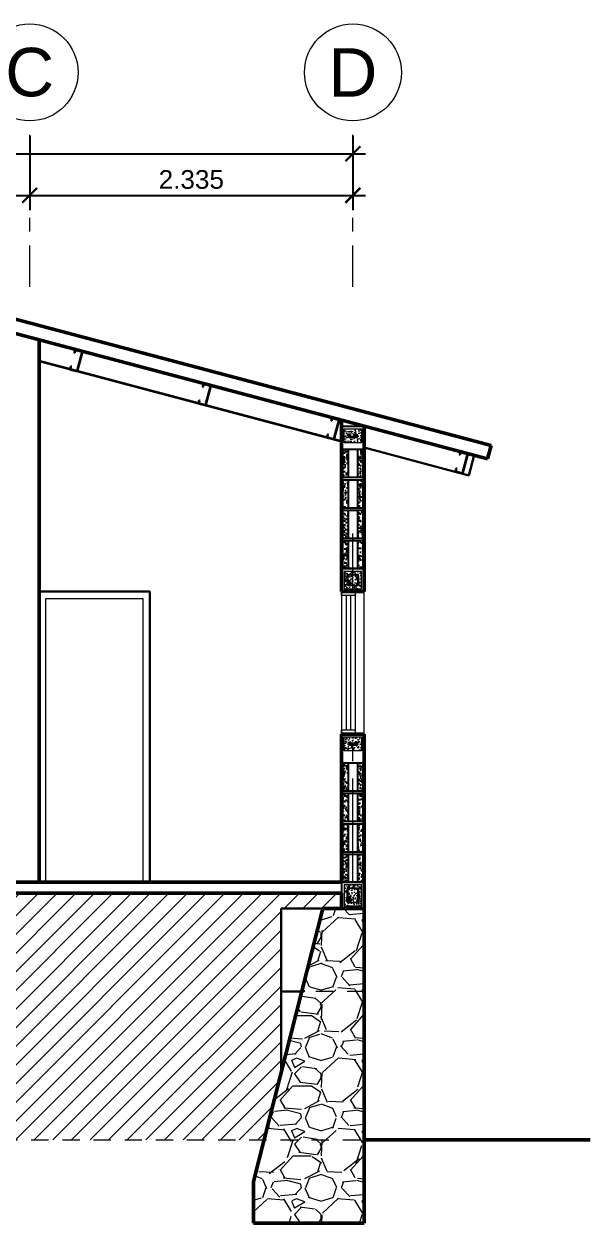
# Model space of a CAD drawing. Header units: millimetres. Extents: x 1147.5 to 1224.1, y 2097.1 to 2139.6.
# Drawn here: x 1168.13 to 1172.22, y 2118.62 to 2127.28 of the extents above; entities that cross this region are included whole.
import ezdxf

# ---------------------------------------------------------------- set-up
doc = ezdxf.new("R2010")
doc.units = ezdxf.units.MM
doc.linetypes.add('CENTRO2', pattern=[1.125, 0.75, -0.125, 0.125, -0.125])
doc.linetypes.add('HIDDEN2', pattern=[0.1875, 0.125, -0.0625])
for name, color, linetype, lineweight in [('1 Cotas', 5, 'Continuous', 9), ('1 EJES', 5, 'CENTRO2', 5), ('1 MUEBLES', 1, 'Continuous', 35), ('1 MUEBLES FIJOS', 1, 'Continuous', 30), ('1 PAREDES', 7, 'Continuous', 50), ('1 proyecciones', 8, 'HIDDEN2', 5), ('DETALLES ESTRUCTURALES', 7, 'Continuous', 13), ('pyv', 3, 'Continuous', 18), ('TEXTURAS', 9, 'Continuous', 15)]:
    doc.layers.add(name, color=color, linetype=linetype, lineweight=lineweight)
doc.styles.get("Standard").update_dxf_attribs({"font": 'arial.ttf'})
doc.dimstyles.new('DISTRIBUTIVA', dxfattribs={"dimscale": 0.9, "dimtxt": 0.15, "dimasz": 0.12, "dimexe": 0.12, "dimexo": 0.12, "dimgap": 0.05, "dimtad": 1, "dimdec": 3, "dimzin": 4, "dimdsep": 46, "dimtxsty": 'Standard', "dimblk": 'ARCHTICK', "dimcen": 0.12, "dimdle": 0.1, "dimclrd": 256, "dimclre": 256, "dimclrt": 256, "dimadec": 0, "dimazin": 0, "dimtfac": 1, "dimtdec": 3, "dimtix": 1, "dimtmove": 0, "dimatfit": 0, "dimfxl": 1, "dimtolj": 1, "dimtzin": 0, "dimarcsym": 0})
pattern_1 = [(49.99999999999999, (-361.5996081455667, -704.9376167308769), (0.05313719510257962, -0.004648899946987173), [0.0055562499977775, -0.06111874997555251]), (355, (-361.5996081455667, -704.9376167308769), (-0.01027915757212454, 0.05572485415167922), [0.004444999998222001, -0.048894999980442]), (100.451, (-361.5951800622351, -704.9380041371268), (0.04285822963542815, 0.05107570059382151), [0.004722083331444501, -0.0519429166458895]), (46.18420000000002, (-361.5996081455667, -704.9228000642162), (0.07906472022857866, -0.01226234564214048), [0.008334374996666248, -0.09167812496332874]), (96.63559999999998, (-361.593019424736, -704.9238219183825), (0.069242901691622, 0.07216578710573138), [0.007083124997166748, -0.07791437496883422]), (351.1840000000001, (-361.5996081455667, -704.9228000642162), (0.06924301000136686, 0.07216565934714139), [0.006667499997333, -0.07334249997066301]), (21, (-361.5921998122364, -704.9265042308814), (0.04422100660096506, -0.02982744288879142), [0.0055562499977775, -0.06111874997555251]), (326.0000000000001, (-361.5921998122364, -704.9265042308814), (0.01802559159418683, 0.05372149009752119), [0.004444999998222001, -0.048894999980442]), (71.4514, (-361.5885147497378, -704.9289898433804), (0.06224647644972105, 0.02389416682429242), [0.004722083331444501, -0.0519429166458895]), (37.50000000000001, (-361.5996081455667, -704.9376167308769), (0.0009008426143956095, 0.02466188632813824), [0, -0.0483023333140124, 0, -0.049635833313479, 0, -0.04908020831370125]), (7.499999999999999, (-361.5996081455667, -704.9376167308769), (0.01948906822437688, 0.02921933431026379), [0, -0.0282998333220134, 0, -0.0471910833144569, 0, -0.01870604165918425]), (327.5, (-361.6161287288934, -704.9376167308769), (0.03954725690785192, -0.001670883663861405), [0, -0.018520833325925, 0, -0.057784999976886, 0, -0.0766762499693295]), (317.5, (-361.6235370622239, -704.9376167308769), (0.04320434455364019, 0.007416059881755705), [0, -0.0240770833237025, 0, -0.03837516665131661, 0, -0.05445124997821951])]

# ---------------------------------------------------------------- blocks, each defined once
blk = doc.blocks.new('*U11')
at = {"layer": '1 MUEBLES'}
blk.add_lwpolyline([(0.01999999999999957, 0.04999999999999716, 0.414213562373095), (0.02499999999999858, 0.05499999999999261), (0.02499999999999858, 0.06999999999999318, 0.414213562373095), (0.01999999999999957, 0.07499999999998863), (-0.01999999999999957, 0.07499999999998863, 0.414213562373095), (-0.02499999999999858, 0.06999999999999318), (-0.02499999999999858, -0.0700000000000216, 0.414213562373095), (-0.01999999999999957, -0.07500000000001705), (0.01999999999999957, -0.07500000000001705, 0.414213562373095), (0.02499999999999858, -0.0700000000000216), (0.02499999999999858, -0.05500000000002103, 0.414213562373095), (0.01999999999999957, -0.05000000000002558)], format="xyb", dxfattribs=at)
blk = doc.blocks.new('*U12')
at = {"color": 0, "linetype": 'ByBlock', "lineweight": -2, "transparency": 16777216}
for p in [(0, 0), (0.96, 0), (1.92, 0), (2.88, 0), (3.84, 0), (4.8, 0)]:
    blk.add_blockref('*U11', p, dxfattribs=at)
blk = doc.blocks.new('Jamba de 10X15')
at = {"layer": 'DETALLES ESTRUCTURALES', "lineweight": 0, "ltscale": 3.5}
h = blk.add_hatch(dxfattribs=at)
h.set_pattern_fill('AR-CONC', color=256, scale=0.007)
h.set_pattern_definition([(49.99999999999999, (-0.006250000000000006, 0), (0.05020821278205274, -0.004392649448781658), [0.00525, -0.05775]), (355, (-0.006250000000000006, 0), (-0.00971259335291, 0.05265344935900083), [0.0042, -0.0462]), (100.45144446, (-0.002065982330000006, -0.00036605408), (0.04049561927089784, 0.04826079936780406), [0.004461813439999998, -0.04907994783999999]), (46.18420000000002, (-0.006250000000000006, 0.014), (0.07470689314701007, -0.01158634965551536), [0.007874999999999997, -0.08662499999999998]), (96.63563549, (-2.442785000000575e-05, 0.01303446851), (0.06542633619719598, 0.06818830205421854), [0.006692723940000001, -0.07361996319999999]), (351.1841639899999, (-0.006250000000000006, 0.014), (0.06542633615383411, 0.06818830201889932), [0.0063, -0.06930000006999999]), (21, (0.0007499999999999946, 0.0105), (0.04178349364829232, -0.02818332234657372), [0.00525, -0.05775]), (326.0000000000001, (0.0007499999999999946, 0.0105), (0.01703207323451072, 0.05076050315327971), [0.0042, -0.0462]), (71.45144474, (0.004231957779999995, 0.00815138982), (0.05881556637109798, 0.02257718069644477), [0.004461813300000001, -0.04907994784]), (37.50000000000001, (-0.006250000000000006, 0), (0.0008511898722103468, 0.0233025697681918), [0, -0.04564, 0, -0.0469, 0, -0.046375]), (7.499999999999999, (-0.006250000000000006, 0), (0.0184148676209504, 0.02760881983176522), [0, -0.02674, 0, -0.04459, 0, -0.017675]), (327.5, (-0.02186, 0), (0.03736757053206863, -0.001578841021406583), [0, -0.0175, 0, -0.0546, 0, -0.07245]), (317.5, (-0.02886000000000001, 0), (0.04082303185396704, 0.007007348763262241), [0, -0.02275, 0, -0.03626, 0, -0.05145])])
h.paths.add_polyline_path([(-0.01249999999999999, 0.1449999999999773), (-0.1000000000000227, 0.1449999999999773), (-0.09999999999979536, 0.02), (-0.0125, 0.02)])
edge = h.paths.add_edge_path(flags=16)
edge.add_line((-0.06736250000003566, 0.0561124999999447), (-0.06736250000003566, 0.1088875000000326))
edge.add_arc((-0.05624999999995453, 0.1088875000000326), 0.01111250000008113, 0, 180, ccw=False)
edge.add_line((-0.0451374999998734, 0.1088875000000326), (-0.0451374999998734, 0.0963875000000553))
edge.add_line((-0.0451374999998734, 0.0963875000000553), (-0.05148749999998473, 0.0963875000000553))
edge.add_line((-0.05148749999998473, 0.0963875000000553), (-0.05148749999998473, 0.1088875000000326))
edge.add_arc((-0.05624999999995453, 0.1088875000000326), 0.004762499999969805, 0, 180)
edge.add_line((-0.06101249999992434, 0.1088875000000326), (-0.06101249999992434, 0.0561124999999447))
edge.add_arc((-0.05624999999995453, 0.0561124999999447), 0.004762499999969805, 180, 360)
edge.add_line((-0.05148749999998473, 0.0561124999999447), (-0.05148749999998473, 0.06861249999980829))
edge.add_line((-0.05148749999998473, 0.06861249999980829), (-0.0451374999998734, 0.06861249999980829))
edge.add_line((-0.0451374999998734, 0.06861249999980829), (-0.0451374999998734, 0.0561124999999447))
edge.add_arc((-0.05624999999995453, 0.0561124999999447), 0.01111250000008113, -180, 0, ccw=False)
for p, q in [((-0.1062499999999091, 0.165), (0.01375, 0.165)), ((0.01375, 0), (0.01375, 0.165)), ((-0.1062499999999091, 0), (0.01375, 0))]:
    blk.add_line(p, q)
at = {"layer": 'DETALLES ESTRUCTURALES', "lineweight": 15}
blk.add_lwpolyline([(-0.1062499999999091, 0.02), (-0.006249999999999999, 0.02), (-0.006249999999999999, 0.1449999999999773), (-0.1062499999999091, 0.1449999999999773)], close=True, dxfattribs=at)
blk.add_lwpolyline([(-0.06736250000003566, 0.0561124999999447), (-0.06736250000003566, 0.1088875000000326, -0.9999999999999999), (-0.0451374999998734, 0.1088875000000326), (-0.0451374999998734, 0.0963875000000553), (-0.05148749999998473, 0.0963875000000553), (-0.05148749999998473, 0.1088875000000326, 0.9999999999999999), (-0.06101249999992434, 0.1088875000000326), (-0.06101249999992434, 0.0561124999999447, 0.9999999999999999), (-0.05148749999998473, 0.0561124999999447), (-0.05148749999998473, 0.06861249999980829), (-0.0451374999998734, 0.06861249999980829), (-0.0451374999998734, 0.0561124999999447, -0.9999999999999999)], format="xyb", close=True, dxfattribs=at)
for centre in [(-0.05624999999995453, 0.1088875000000326), (-0.05624999999995453, 0.0561124999999447)]:
    blk.add_circle(centre, 0.0047625, dxfattribs=at)
blk = doc.blocks.new('S12.5x15')
at = {"layer": 'DETALLES ESTRUCTURALES', "ltscale": 3.5}
h = blk.add_hatch(dxfattribs=at)
h.set_pattern_fill('AR-CONC', color=256, scale=0.00029166666655, style=0)
h.set_pattern_definition(pattern_1)
h.paths.add_polyline_path([(-0.01250000000000001, 0.1624999999500284), (-0.1374999999500758, 0.1624999999499337), (-0.1374999999500758, 0.0125), (-0.0125, 0.0125)])
edge = h.paths.add_edge_path(flags=16)
edge.add_arc((-0.04259374998805854, 0.1324062499620172), 0.009260416662982746, 2.930846676463261e-10, 90.00000000029308, ccw=False)
edge.add_line((-0.03333333332507579, 0.1324062499620646), (-0.03333333332507579, 0.04259374998782167))
edge.add_arc((-0.0425937499879401, 0.04259374998784536), 0.009260416662864313, 270.00000000014654, 359.9999999998535, ccw=False)
edge.add_line((-0.04259374998791642, 0.03333333332498105), (-0.1074062499619699, 0.03333333332498105))
edge.add_arc((-0.107406249961954, 0.04259374998802704), 0.009260416663045987, 180.0000000000983, 269.9999999999019, ccw=False)
edge.add_line((-0.116666666625, 0.04259374998801116), (-0.116666666625, 0.1324062499620646))
edge.add_arc((-0.107406249962112, 0.132406249962112), 0.009260416662888016, 90.00000000029308, 180.000000000293, ccw=False)
edge.add_line((-0.1074062499621594, 0.141666666625), (-0.04259374998810592, 0.141666666625))
edge = h.paths.add_edge_path(flags=0)
edge.add_arc((-0.04295159323057839, 0.131903762515624), 0.003968749998387332, 0, 360)
edge = h.paths.add_edge_path(flags=0)
edge.add_arc((-0.1077640932046319, 0.1319037625156239), 0.003968749998482082, 0, 360)
edge = h.paths.add_edge_path(flags=0)
edge.add_arc((-0.1074062499620942, 0.04259374998790664), 0.003968749998452481, 0, 360)
edge = h.paths.add_edge_path(flags=16)
edge.add_arc((-0.04259374998791642, 0.04259374998782169), 0.003968749998387332, 0, 360)
edge = h.paths.add_edge_path(flags=0)
edge.add_arc((-0.1074062499620646, 0.04259374998782176), 0.003968749998482082, 0, 360)
edge = h.paths.add_edge_path(flags=16)
edge.add_arc((-0.04257774542417421, 0.1319021915157063), 0.003984754871814948, -180.0225890098959, 7.267198053628022, ccw=False)
edge.add_arc((-0.03880531809559011, 0.1290153350150149), 0.008277492634360423, 159.5769203792912, 477.2374180301164)
edge.add_line((-0.04259374998791642, 0.136374999960452), (-0.1074062499619699, 0.136374999960452))
edge.add_arc((-0.05613686520894154, 0.1286427244613037), 0.05184918415316469, 171.4234803876373, 204.178557543829)
edge.add_arc((-0.1074062499620646, 0.1074062499620646), 0.003968749998482082, -180, 0, ccw=False)
edge.add_line((-0.1113749999605467, 0.1074062499620646), (-0.1113749999603572, 0.05172120682767657))
edge.add_line((-0.1113749999603572, 0.05172120682767657), (-0.09627668385854847, 0.06681952292939061))
edge.add_line((-0.09627668385854847, 0.06681952292939061), (-0.09253491047646421, 0.0630777495471169))
edge.add_line((-0.09253491047646421, 0.0630777495471169), (-0.1102125799988173, 0.04540008002457434))
edge.add_arc((-0.1074062499619951, 0.04259374998797341), 0.003968749998412503, -2.1902906155446544e-09, 135.0000000022592, ccw=False)
edge.add_arc((-0.1074062499620188, 0.04259374998781894), 0.003968749998436202, -45.00000000044059, 3.9676706364843994e-11, ccw=False)
edge.add_line((-0.104599919925312, 0.03978741995106902), (-0.08692225040276942, 0.05746508947361158))
edge.add_line((-0.08692225040276942, 0.05746508947361158), (-0.0831804770204957, 0.05372331609124312))
edge.add_line((-0.0831804770204957, 0.05372331609124312), (-0.098278793122115, 0.03862499998962382))
edge.add_line((-0.098278793122115, 0.03862499998962382), (-0.04259374998791642, 0.03862499998943435))
edge.add_arc((-0.04259374998791494, 0.04259374998782316), 0.003968749998388817, 180.0000000000213, 269.9999999999786, ccw=False)
edge.add_arc((-0.04259374998791642, 0.04259374998782169), 0.003968749998387339, 0, 180, ccw=False)
edge.add_line((-0.03862499998952908, 0.04259374998782169), (-0.0386249999895291, 0.1324062499620646))
blk.add_lwpolyline([(-0.157500000000091, -0.0075), (0.007499999999999979, -0.0075), (0.007499999999999999, 0.1824999999999773), (-0.1575000000000909, 0.1824999999999773)], close=True)
at = {"layer": 'DETALLES ESTRUCTURALES'}
blk.add_lwpolyline([(-0.1374999999500758, 0.0125), (-0.0125, 0.0125), (-0.0125, 0.162499999949981), (-0.1374999999500758, 0.162499999949981)], close=True, dxfattribs=at)
for points in [[(-0.09827879312230449, 0.03862499998952908), (-0.0425937499881059, 0.03862499998943435, 0.414213562373095), (-0.03862499998952908, 0.04259374998782169), (-0.03862499998952908, 0.1324062499620646, 0.414213562373095), (-0.0425937499881059, 0.136374999960452), (-0.1074062499621594, 0.136374999960452, 0.414213562373095), (-0.1113749999605467, 0.1324062499620646), (-0.1113749999605467, 0.04259374998782169, 0.668178637910143), (-0.104599919925312, 0.03978741995106902), (-0.08692225040257996, 0.05746508947351683), (-0.0831804770204957, 0.05372331609124312), (-0.1008581465430383, 0.03604564656870057, -0.668178637917991), (-0.116666666625, 0.04259374998782169), (-0.116666666625, 0.1324062499620646, -0.414213562373095), (-0.1074062499621594, 0.141666666625), (-0.0425937499881059, 0.141666666625, -0.414213562373095), (-0.03333333332507579, 0.1324062499620646), (-0.03333333332507579, 0.04259374998782169, -0.414213562373095), (-0.0425937499881059, 0.03333333332498105), (-0.1074062499621594, 0.03333333332498105)], [(-0.1113749999605467, 0.04259374998791642, -0.1989123673734541), (-0.1102125799988173, 0.04540008002457434), (-0.09253491047627475, 0.06307774954721163), (-0.09627668385854847, 0.06681952292948534), (-0.1113749999605467, 0.05172120682758183)]]:
    blk.add_lwpolyline(points, format="xyb", dxfattribs=at)
for centre in [(-0.1077640932046319, 0.131903762515624), (-0.04295159323057839, 0.131903762515624), (-0.1077640932046319, 0.04209126254138103), (-0.04295159323057839, 0.04209126254138103)]:
    blk.add_circle(centre, 0.0039687499984125, dxfattribs=at)
blk = doc.blocks.new('*U137')
for p, q in [((0, 0), (1.030000000012954, 0)), ((0.03000000000001136, -0.0349999999999977), (1.000000000012943, -0.0349999999999977)), ((0.03000000000001136, -0.06500000000000794), (1.000000000012943, -0.06500000000000794)), ((0, -0.1000000000000057), (1.030000000012954, -0.1000000000000057))]:
    blk.add_line(p, q)
for points in [[(0, 0), (0.03000000000001136, 0), (0.03000000000001136, -0.1000000000000057), (0, -0.1000000000000057)], [(1.000000000012943, 0), (1.030000000012954, 0), (1.030000000012954, -0.1000000000000057), (1.000000000012943, -0.1000000000000057)]]:
    blk.add_lwpolyline(points, close=True)
blk = doc.blocks.new('Castillo 0.15 X0.15')
at = {"layer": 'DETALLES ESTRUCTURALES', "ltscale": 3.5}
h = blk.add_hatch(dxfattribs=at)
h.set_pattern_fill('AR-CONC', color=256, scale=0.00029166666655, style=0)
h.set_pattern_definition(pattern_1)
h.paths.add_polyline_path([(-0.0125, 0.1374999999500758), (-0.1374999999500758, 0.137499999949981), (-0.1374999999500758, 0.0125), (-0.0125, 0.0125)])
h.paths.add_polyline_path([(-0.0425937499881059, 0.116666666625, -0.4142135623730951), (-0.03333333332507579, 0.1074062499620646), (-0.03333333332507579, 0.04259374998782169, -0.4142135623715969), (-0.04259374998791642, 0.03333333332498105), (-0.1074062499619699, 0.03333333332498105, -0.414213562372091), (-0.116666666625, 0.04259374998801116), (-0.116666666625, 0.1074062499620646, -0.4142135623730951), (-0.1074062499621594, 0.116666666625)], flags=16)
h.paths.add_polyline_path([(-0.03862499998952908, 0.1074062499620646, -1), (-0.04656249998630375, 0.1074062499620646, -1)], flags=0)
h.paths.add_polyline_path([(-0.1034374999635825, 0.1074062499620646, -1), (-0.1113749999605467, 0.1074062499620646, -1)], flags=0)
h.paths.add_polyline_path([(-0.1113749999605467, 0.04259374998782169, -0.1164352397052986), (-0.1109559979408371, 0.04436864881252391, 0.1164352397052986)], flags=0)
h.paths.add_polyline_path([(-0.03862499998952908, 0.04259374998782169, -1), (-0.04656249998630375, 0.04259374998782169, -1)], flags=0)
h.paths.add_polyline_path([(-0.1034374999635825, 0.04259374998782169, -1), (-0.1113749999605467, 0.04259374998782169, -1)], flags=0)
h.paths.add_polyline_path([(-0.03862499998952908, 0.1074062499620646, -1), (-0.04656249998630375, 0.1074062499620646, -0.4142135623728769), (-0.04259374998791642, 0.111374999960452), (-0.1074062499619699, 0.111374999960452, -0.4142135623728769), (-0.1034374999635825, 0.1074062499620646, -1), (-0.1113749999605467, 0.1074062499620646), (-0.1113749999603572, 0.05172120682767657), (-0.09627668385854847, 0.06681952292939061), (-0.09253491047646421, 0.0630777495471169), (-0.1102125799988173, 0.04540008002457434, -0.6681786379473831), (-0.1034374999635825, 0.04259374998782169, -0.1989123673818361), (-0.104599919925312, 0.03978741995106902), (-0.08692225040276942, 0.05746508947361158), (-0.0831804770204957, 0.05372331609124312), (-0.098278793122115, 0.03862499998962382), (-0.04259374998791642, 0.03862499998943435, -0.4142135623728769), (-0.04656249998630375, 0.04259374998782169, -1), (-0.03862499998952908, 0.04259374998782169)], flags=0)
blk.add_lwpolyline([(-0.157500000000091, -0.0075), (0.007499999999999979, -0.0075), (0.007499999999999999, 0.1574999999999773), (-0.1575000000000909, 0.1574999999999773)], close=True)
at = {"layer": 'DETALLES ESTRUCTURALES'}
blk.add_lwpolyline([(-0.1374999999500758, 0.0125), (-0.0125, 0.0125), (-0.0125, 0.137499999949981), (-0.1374999999500758, 0.137499999949981)], close=True, dxfattribs=at)
for points in [[(-0.09827879312230449, 0.03862499998952908), (-0.0425937499881059, 0.03862499998943435, 0.414213562373095), (-0.03862499998952908, 0.04259374998782169), (-0.03862499998952908, 0.1074062499620646, 0.414213562373095), (-0.0425937499881059, 0.111374999960452), (-0.1074062499621594, 0.111374999960452, 0.414213562373095), (-0.1113749999605467, 0.1074062499620646), (-0.1113749999605467, 0.04259374998782169, 0.668178637910143), (-0.104599919925312, 0.03978741995106902), (-0.08692225040257996, 0.05746508947351683), (-0.0831804770204957, 0.05372331609124312), (-0.1008581465430383, 0.03604564656870057, -0.668178637917991), (-0.116666666625, 0.04259374998782169), (-0.116666666625, 0.1074062499620646, -0.414213562373095), (-0.1074062499621594, 0.116666666625), (-0.0425937499881059, 0.116666666625, -0.414213562373095), (-0.03333333332507579, 0.1074062499620646), (-0.03333333332507579, 0.04259374998782169, -0.414213562373095), (-0.0425937499881059, 0.03333333332498105), (-0.1074062499621594, 0.03333333332498105)], [(-0.1113749999605467, 0.04259374998791642, -0.1989123673734541), (-0.1102125799988173, 0.04540008002457434), (-0.09253491047627475, 0.06307774954721163), (-0.09627668385854847, 0.06681952292948534), (-0.1113749999605467, 0.05172120682758183)]]:
    blk.add_lwpolyline(points, format="xyb", dxfattribs=at)
for centre in [(-0.1077640932046319, 0.106903762515624), (-0.04295159323057839, 0.106903762515624), (-0.1077640932046319, 0.04209126254138103), (-0.04295159323057839, 0.04209126254138103)]:
    blk.add_circle(centre, 0.0039687499984125, dxfattribs=at)
blk = doc.blocks.new('_ArchTick')
at = {"color": 0, "linetype": 'ByBlock', "const_width": 0.150000081}
blk.add_lwpolyline([(-0.5000002699998731, -0.5000002699998731), (0.5000002699998731, 0.5000002699998731)], dxfattribs=at)
blk = doc.blocks.new('*D27')
at = {"layer": '1 Cotas', "lineweight": -2, "transparency": 16777216}
for p, q in [((1166.174809901798, 2126.469982507982), (1166.174809901798, 2125.931930529245)), ((1168.174809901798, 2126.469982507951), (1168.174809901798, 2125.931930529245)), ((1166.084809901798, 2126.039930529245), (1168.264809901798, 2126.039930529245))]:
    blk.add_line(p, q, dxfattribs=at)
at = {"layer": 'Defpoints', "color": 0, "transparency": 16777216}
for p in [(1166.174809901798, 2126.577982507982), (1168.174809901798, 2126.577982507951), (1168.174809901798, 2126.039930529245)]:
    blk.add_point(p, dxfattribs=at)
at = {"layer": '1 Cotas', "lineweight": -2, "transparency": 16777216, "xscale": 0.108, "yscale": 0.108, "zscale": 0.108, "rotation": 180}
blk.add_blockref('_ArchTick', (1166.174809901798, 2126.039930529245), dxfattribs=at)
at = {"layer": '1 Cotas', "lineweight": -2, "transparency": 16777216, "xscale": 0.108, "yscale": 0.108, "zscale": 0.108}
blk.add_blockref('_ArchTick', (1168.174809901798, 2126.039930529245), dxfattribs=at)
at = {"layer": '1 Cotas', "transparency": 16777216, "insert": (1167.174809901798, 2126.153857882588), "char_height": 0.135, "attachment_point": 5}
blk.add_mtext('\\A1;2.000', dxfattribs=at)
blk = doc.blocks.new('*D28')
at = {"layer": '1 Cotas', "lineweight": -2, "transparency": 16777216}
for p, q in [((1168.174809901798, 2126.469982507951), (1168.174809901798, 2125.931930529245)), ((1170.509809901798, 2126.469982507982), (1170.509809901798, 2125.931930529245)), ((1168.084809901798, 2126.039930529245), (1170.599809901798, 2126.039930529245))]:
    blk.add_line(p, q, dxfattribs=at)
at = {"layer": 'Defpoints', "color": 0, "transparency": 16777216}
for p in [(1168.174809901798, 2126.577982507951), (1170.509809901798, 2126.577982507982), (1170.509809901798, 2126.039930529245)]:
    blk.add_point(p, dxfattribs=at)
at = {"layer": '1 Cotas', "lineweight": -2, "transparency": 16777216, "xscale": 0.108, "yscale": 0.108, "zscale": 0.108, "rotation": 180}
blk.add_blockref('_ArchTick', (1168.174809901798, 2126.039930529245), dxfattribs=at)
at = {"layer": '1 Cotas', "lineweight": -2, "transparency": 16777216, "xscale": 0.108, "yscale": 0.108, "zscale": 0.108}
blk.add_blockref('_ArchTick', (1170.509809901798, 2126.039930529245), dxfattribs=at)
at = {"layer": '1 Cotas', "transparency": 16777216, "insert": (1169.342309901798, 2126.153903926244), "char_height": 0.135, "attachment_point": 5}
blk.add_mtext('\\A1;2.335', dxfattribs=at)
blk = doc.blocks.new('*D29')
at = {"layer": '1 Cotas', "lineweight": -2, "transparency": 16777216}
for p, q in [((1161.518569437956, 2126.469982507982), (1161.518569437956, 2126.231930529245)), ((1170.509809901798, 2126.469982507982), (1170.509809901798, 2126.231930529245)), ((1161.428569437956, 2126.339930529246), (1170.599809901798, 2126.339930529246))]:
    blk.add_line(p, q, dxfattribs=at)
at = {"layer": 'Defpoints', "color": 0, "transparency": 16777216}
for p in [(1161.518569437956, 2126.577982507983), (1170.509809901798, 2126.577982507982), (1170.509809901798, 2126.339930529246)]:
    blk.add_point(p, dxfattribs=at)
at = {"layer": '1 Cotas', "lineweight": -2, "transparency": 16777216, "xscale": 0.108, "yscale": 0.108, "zscale": 0.108, "rotation": 180}
blk.add_blockref('_ArchTick', (1161.518569437956, 2126.339930529246), dxfattribs=at)
at = {"layer": '1 Cotas', "lineweight": -2, "transparency": 16777216, "xscale": 0.108, "yscale": 0.108, "zscale": 0.108}
blk.add_blockref('_ArchTick', (1170.509809901798, 2126.339930529246), dxfattribs=at)
at = {"layer": '1 Cotas', "transparency": 16777216, "insert": (1165.307228103208, 2126.453857882588), "char_height": 0.135, "attachment_point": 5}
blk.add_mtext('\\A1;8.991', dxfattribs=at)
blk = doc.blocks.new('bq5')
h = blk.add_hatch()
h.set_pattern_fill('AR-CONC', color=256, scale=0.008)
h.set_pattern_definition([(49.99999999999999, (2.310297267182953, 12.09109507560484), (0.05738081460806028, -0.005020170798607609), [0.006, -0.066]), (355, (2.310297267182953, 12.09109507560484), (-0.01110010668904, 0.06017537069600095), [0.0048, -0.0528]), (100.45144446, (2.315079001662953, 12.09067672808484), (0.04628070773816896, 0.05515519927749035), [0.005099215359999998, -0.05609136895999998]), (46.18420000000002, (2.310297267182953, 12.10709507560484), (0.0853793064537258, -0.01324154246344612), [0.008999999999999998, -0.09899999999999998]), (96.63563549, (2.317412206782953, 12.10599161104484), (0.07477295565393827, 0.07792948806196404), [0.007648827360000001, -0.08413710079999999]), (351.1841639899999, (2.310297267182953, 12.10709507560484), (0.07477295560438185, 0.07792948802159921), [0.007200000000000001, -0.07920000008]), (21, (2.318297267182953, 12.10309507560484), (0.04775256416947694, -0.03220951125322711), [0.006, -0.066]), (326.0000000000001, (2.318297267182953, 12.10309507560484), (0.01946522655372654, 0.05801200360374825), [0.0048, -0.0528]), (71.45144474, (2.322276647502953, 12.10041094968484), (0.0672177901383977, 0.02580249222450831), [0.005099215200000001, -0.05609136896]), (37.50000000000001, (2.310297267182953, 12.09109507560484), (0.0009727884253832535, 0.02663150830650492), [0, -0.05216, 0, -0.0536, 0, -0.053]), (7.499999999999999, (2.310297267182953, 12.09109507560484), (0.02104556299537189, 0.03155293695058882), [0, -0.03056, 0, -0.05096000000000001, 0, -0.0202]), (327.5, (2.292457267182953, 12.09109507560484), (0.04270579489379272, -0.001804389738750381), [0, -0.02, 0, -0.0624, 0, -0.0828]), (317.5, (2.284457267182953, 12.09109507560484), (0.0466548935473909, 0.008008398586585419), [0, -0.026, 0, -0.04144, 0, -0.0588])])
h.paths.add_polyline_path([(0.04000000000000015, 0.1999999999999993), (0, 0.1999999999999993), (0, 0), (0.04000000000000015, 0)])
h.paths.add_polyline_path([(0.15, 0.1999999999999993), (0.1099999999999998, 0.1999999999999993), (0.1099999999999998, 0), (0.15, 0)])
for p, q in [((0.15, 0.1999999999999993), (0, 0.1999999999999993)), ((0, 0.1999999999999993), (0, 0)), ((0.04000000000000015, 0.1999999999999993), (0.04000000000000015, 0)), ((0.1099999999999999, 0), (0.1099999999999999, 0.1999999999999993)), ((0.15, 0), (0.15, 0.1999999999999993)), ((0, 0), (0.15, 0))]:
    blk.add_line(p, q)
blk = doc.blocks.new('*U303')
blk.add_blockref('bq5', (-0.0625, -0.09999999999999964))
blk = doc.blocks.new('*U304')
at = {"color": 0, "linetype": 'ByBlock', "lineweight": -2, "transparency": 16777216}
for p in [(4.041334437186266e-17, 0.66), (2.694222958124177e-17, 0.44), (1.347111479062088e-17, 0.22), (0, 0)]:
    blk.add_blockref('*U303', p, dxfattribs=at)
blk = doc.blocks.new('*U305')
blk.add_blockref('bq5', (-0.0625, -0.09999999999999964))
blk = doc.blocks.new('*U306')
at = {"color": 0, "linetype": 'ByBlock', "lineweight": -2, "transparency": 16777216}
for p in [(4.041334437186266e-17, 0.66), (2.694222958124177e-17, 0.44), (1.347111479062088e-17, 0.22), (0, 0)]:
    blk.add_blockref('*U305', p, dxfattribs=at)

msp = doc.modelspace()

# ---------------------------------------------------------------- hatches: boundary and pattern name
at = {"layer": 'TEXTURAS'}
h = msp.add_hatch(dxfattribs=at)
h.set_pattern_fill('ANSI31', color=256, scale=0.03)
h.set_pattern_definition([(45, (0, 0), (-0.06735192090801864, 0.06735192090801866), [])])
h.paths.add_polyline_path([(1169.992309901798, 2120.887993374087), (1170.447309901798, 2120.887993374087), (1170.427309901798, 2120.887993374087), (1170.427309901798, 2120.997993374087), (1167.233554706867, 2120.997993374087), (1166.257309901906, 2120.437993574087), (1166.257309901906, 2120.577993574087), (1166.257309901906, 2120.247993574087), (1166.692309901906, 2120.247993574087), (1166.692309901906, 2119.283747568947), (1166.710806324278, 2119.215665567234), (1169.868362168302, 2119.215665567234), (1169.992309901798, 2119.704596689975)])
h = msp.add_hatch(dxfattribs=at)
h.set_pattern_fill('GRAVEL', color=256, scale=0.02)
h.set_pattern_definition([(228.0127875, (0.2107600000000273, 0.508), (-4.064000000319162, -4.571999999716357), [0.068344288, -6.766096727913]), (184.969741, (0.1650400000000273, 0.4572), (6.095999997588101, 0.5080000289395847), [0.117280944, -11.6108097787048]), (132.5104471, (0.0482000000000273, 0.4470399999999999), (5.080000002145498, -5.587999998049192), [0.08269630400000001, -8.186944558819999]), (267.273689, (-0.1499199999999727, 0.32004), (0.508000001063945, 10.15999999994663), [0.106800904, -10.5732874851476]), (292.83365418, (-0.1549999999999727, 0.21336), (-2.540000000212682, 6.095999999911092), [0.10472674, -10.3679615490688]), (357.2736889999999, (-0.1143599999999727, 0.11684), (-10.15999999994663, 0.5080000010639456), [0.106800904, -10.5732874851476]), (37.69424047, (-0.007679999999972709, 0.11176), (-6.603999999707179, -5.080000000380083), [0.141238732, -13.9826230628494]), (72.25532837, (0.1040800000000273, 0.19812), (3.556000000955858, 11.17599999969577), [0.133343904, -13.201051320381]), (121.42956562, (0.1447200000000273, 0.32512), (-4.064000000576624, 6.603999999645204), [0.1071626, -10.6091091397424]), (175.2363583, (0.08884000000002729, 0.41656), (5.587999999919905, -0.5080000008778512), [0.122342656, -5.994787389999998]), (222.3974378, (-0.03307999999997271, 0.42672), (-6.095999999804932, -5.588000000212799), [0.158215584, -15.6633545024354]), (138.81407483, (0.3530000000000273, 0.31496), (-3.555999999786702, 3.048000000247836), [0.05400090799999999, -5.3461131648688]), (171.4692344, (0.3123600000000273, 0.35052), (6.604000000177932, -1.015999998847469), [0.102736396, -10.170927799408]), (225, (0.2107600000000273, 0.36576), (-7.105427357601002e-17, -0.5080000000000479), [0.071841868, -0.6465786216856]), (203.19859051, (0.1752000000000273, 0.42672), (2.540000000069218, 1.015999999821867), [0.03868826399999999, -3.830124473778798]), (291.80140949, (0.1396400000000273, 0.4114800000000001), (-0.5080000001062992, 1.523999999964574), [0.054713124, -2.680950598]), (30.96375653, (0.1599600000000273, 0.3606800000000001), (1.524000000037277, 1.015999999944225), [0.08886393199999998, -2.873259630582]), (161.56505118, (0.2361600000000273, 0.4064), (1.016000000026517, -0.5079999999467507), [0.064257428, -1.5421796233656]), (16.389540334, (-0.1549999999999727, 0.4114800000000001), (5.080000000000029, 1.524000000000049), [0.09001760000000002, -8.911765334507802]), (70.34617594, (-0.06863999999997271, 0.43688), (-2.032000000185863, -5.587999999934082), [0.075519788, -7.476443135639999]), (293.19859051, (0.2361600000000273, 0.508), (-1.015999999822653, 2.540000000071057), [0.07737601999999998, -3.791436717778799]), (343.6104596700001, (0.2666400000000272, 0.43688), (-5.080000000106458, 1.523999999644572), [0.09001759999999999, -8.911765334507997]), (339.44395478, (-0.1549999999999727, 0.09652000000000001), (-2.539999999999973, 1.016000000000042), [0.08680703999999996, -4.253546862621199]), (294.7751406, (-0.07371999999997271, 0.06604), (-2.540000003023386, 5.587999998625452), [0.07273442399999999, -7.200718676144001]), (66.80140949, (0.2412400000000273, 0), (1.01599999984046, 2.540000000063861), [0.07737602, -3.7914367177788]), (17.35402464, (0.2717200000000273, 0.07112), (-6.603999999868604, -2.032000000426493), [0.08515654800000003, -8.43047519604]), (69.44395478, (-0.007679999999972709, 0), (-1.016000000017692, -2.539999999992927), [0.04340351999999999, -4.296950382621201]), (101.309932474, (0.2107600000000273, 0), (-0.5080000000000799, 2.032000000000074), [0.02590292, -2.5643989929052]), (165.963756532, (0.2056800000000273, 0.0254), (1.523999999999903, -0.507999999999973), [0.10472674, -1.9898109178138]), (186.00900596, (0.1040800000000273, 0.0508), (5.079999999973074, 0.5080000002658707), [0.09705339999999997, -9.608272972667397]), (303.69006753, (0.1599600000000273, 0.31496), (-0.5080000000705938, 1.01599999996474), [0.073264776, -1.758355271936]), (353.15722659, (0.2006000000000273, 0.254), (8.636000000053137, -1.015999999547879), [0.127911352, -12.6632018130062]), (60.9453959, (0.3276000000000273, 0.23876), (-2.032000000055937, -3.555999999968051), [0.052301648, -5.177878463622]), (90, (0.3530000000000273, 0.28448), (-0.508, 0.508), [0.03048, -0.4775199999999999]), (120.25643716, (0.09392000000002729, 0.06604), (2.031999999751433, -3.556000000141959), [0.070573392, -6.98678815464]), (48.01278749999999, (0.05836000000002728, 0.127), (4.064000000335068, 4.571999999702041), [0.136688576, -6.697752439913]), (0, (0.1498000000000273, 0.2286), (0.508, 0.508), [0.13208, -0.37592]), (325.3048465, (0.2818800000000273, 0.2286), (5.080000001924306, -3.555999997250916), [0.080321912, -7.951863344828]), (254.0546040999999, (0.3479200000000273, 0.18288), (-0.5079999999645114, -2.032000000008949), [0.07396581599999999, -3.6243300077544]), (207.64597536, (0.3276000000000273, 0.11176), (-9.65200000035467, -5.079999999326151), [0.12042902, -11.9224928845876]), (175.42607874, (0.2209200000000273, 0.05587999999999999), (-6.603999999999766, 0.5079999999998956), [0.127405892, -12.613169291248])])
h.paths.add_polyline_path([(1170.592309901798, 2120.887993374087), (1170.292309901798, 2120.887993374087), (1169.868362168302, 2119.215665567234), (1169.792309901798, 2118.915665567234), (1169.792309901798, 2118.615665567234), (1170.592309901798, 2118.615665567234)])

# ---------------------------------------------------------------- linework, layer by layer
at = {"layer": '1 EJES', "ltscale": 0.4}
for p, q in [((1168.174809901798, 2125.377982507982), (1168.174809901798, 2126.577982507951)), ((1170.509809901798, 2125.377982507982), (1170.509809901798, 2126.577982507982))]:
    msp.add_line(p, q, dxfattribs=at)
at = {"layer": '1 EJES'}
for points in [[(1170.509809901798, 2123.177993374087), (1170.509809901798, 2123.597993574087)], [(1170.509809901798, 2121.077993574087), (1170.509809901798, 2122.147993374087)]]:
    msp.add_lwpolyline(points, dxfattribs=at)
at = {"layer": '1 EJES', "linetype": 'Continuous', "ltscale": 0.4}
for centre in [(1168.174809901798, 2126.927982507951), (1170.509809901798, 2126.927982507982)]:
    msp.add_circle(centre, 0.35, dxfattribs=at)
at = {"layer": '1 MUEBLES'}
msp.add_line((1170.427309901798, 2124.261376262299), (1168.242309901799, 2124.841222503623), dxfattribs=at)
at = {"layer": '1 MUEBLES FIJOS'}
for p, q in [((1171.347869048896, 2124.017082092029), (1170.592309901798, 2124.217589246306)), ((1171.347869048909, 2124.017082092026), (1171.386343698732, 2124.162063819677)), ((1170.292309901798, 2120.887993374087), (1169.992309901798, 2120.887993374087)), ((1170.14020536879, 2120.287993374087), (1169.992309901798, 2120.287993374087))]:
    msp.add_line(p, q, dxfattribs=at)
for points in [[(1168.242310074994, 2123.177993574087), (1169.042309901798, 2123.177993508108), (1169.042309901798, 2121.077993574087)], [(1169.992309901798, 2119.704596689975), (1169.992309901798, 2120.887993374087)]]:
    msp.add_lwpolyline(points, dxfattribs=at)
at = {"layer": '1 PAREDES'}
for p, q in [((1171.508647950301, 2124.233068538265), (1165.616590542586, 2125.796678305496)), ((1171.482998183793, 2124.13641405303), (1165.590940776181, 2125.700023820652)), ((1171.482998183803, 2124.13641405307), (1171.508647950301, 2124.233068538265)), ((1170.427309901798, 2123.177993374087), (1170.592309901798, 2123.177993374087)), ((1170.427309901798, 2122.147993374087), (1170.592309901798, 2122.147993374087)), ((1166.932309901906, 2121.07799357409), (1168.242309901799, 2121.077993574087)), ((1168.242309901799, 2121.077993574087), (1170.427309901798, 2121.077993574087)), ((1167.233554706867, 2120.997993374087), (1170.427309901798, 2120.997993374087)), ((1170.427309901798, 2120.997993374087), (1170.427309901798, 2120.887993374087)), ((1170.292309901798, 2120.887993374087), (1169.792309901798, 2118.915665567234)), ((1170.592309901798, 2120.887993374087), (1170.292309901798, 2120.887993374087)), ((1170.592309901798, 2119.215665567234), (1172.222947858551, 2119.215665567234)), ((1169.792309901798, 2118.915665567234), (1169.792309901798, 2118.615665567234)), ((1169.792309901798, 2118.615665567234), (1170.592309901798, 2118.615665567234))]:
    msp.add_line(p, q, dxfattribs=at)
for points in [[(1168.242309901799, 2124.996414474105), (1168.242309901799, 2121.077993574087)], [(1170.427309901798, 2123.177993374087), (1170.427309901798, 2124.416568232648)], [(1170.592309901798, 2123.177993374087), (1170.592309901798, 2124.372781216703)], [(1170.427309901798, 2121.077993574087), (1170.427309901798, 2122.147993374087)], [(1170.592309901798, 2118.615665567234), (1170.592309901798, 2122.147993374087)]]:
    msp.add_lwpolyline(points, dxfattribs=at)
at = {"layer": '1 proyecciones'}
for p, q in [((1170.592309901798, 2120.287993374087), (1170.14020536879, 2120.287993374087)), ((1161.436069437956, 2119.215665567234), (1170.592309901798, 2119.215665567234))]:
    msp.add_line(p, q, dxfattribs=at)
at = {"layer": 'pyv'}
msp.add_line((1170.592309901798, 2122.147993374087), (1170.592309901798, 2123.177993374087), dxfattribs=at)
msp.add_lwpolyline([(1168.292309901798, 2121.077993574087), (1168.292309901798, 2123.127993569963), (1168.992309901799, 2123.127993512231), (1168.992309901799, 2121.077993574087)], dxfattribs=at)

# ---------------------------------------------------------------- block references
at = {"xscale": -1}
for name, p, rotation in [('*U12', (1171.2946155005, 2124.10881028652), 345.1376442523822), ('Jamba de 10X15', (1170.427309901798, 2124.359031216703), 270), ('Jamba de 10X15', (1170.427309901798, 2122.134243374087), 270)]:
    msp.add_blockref(name, p, dxfattribs=dict(at, rotation=rotation))
for name, p in [('*U306', (1170.497309901798, 2123.442993374087)), ('Castillo 0.15 X0.15', (1170.584809901798, 2123.185493374087)), ('*U304', (1170.497309901798, 2121.177993374087)), ('S12.5x15', (1170.584809901798, 2120.895493374087))]:
    msp.add_blockref(name, p)
at = {"layer": 'pyv', "extrusion": (-1.897100305707191e-26, 2.220446049250313e-16, -1), "xscale": -1, "zscale": -1, "rotation": 89.99999999510479}
msp.add_blockref('*U137', (-1170.527309901709, 2123.177993374109), dxfattribs=at)

# ---------------------------------------------------------------- texts
at = {"layer": '1 PAREDES', "char_height": 0.35, "attachment_point": 5}
for s, insert in [('C', (1168.174809901798, 2126.927982507951)), ('D', (1170.509809901798, 2126.927982507982))]:
    msp.add_mtext_dynamic_manual_height_columns(s, width=0.342909771172117, gutter_width=12.5, heights=[0], dxfattribs=dict(at, insert=insert))

# ---------------------------------------------------------------- dimensions: what is measured, and where the dimension line sits
at = {"layer": '1 Cotas'}
dim = msp.add_linear_dim(base=(1170.509809901798, 2126.339930529246), p1=(1161.518569437956, 2126.577982507983), p2=(1170.509809901798, 2126.577982507982), dimstyle='DISTRIBUTIVA', dxfattribs=at)
dim.commit()
dim.dimension.update_dxf_attribs({"geometry": '*D29', "text_midpoint": (1165.307228103208, 2126.339930529246), "dimtype": 160})
for base, p1, p2, picture, middle in [((1168.174809901798, 2126.039930529245), (1166.174809901798, 2126.577982507982), (1168.174809901798, 2126.577982507951), '*D27', (1167.174809901798, 2126.153857882588)), ((1170.509809901798, 2126.039930529245), (1168.174809901798, 2126.577982507951), (1170.509809901798, 2126.577982507982), '*D28', (1169.342309901798, 2126.153903926244))]:
    dim = msp.add_linear_dim(base=base, p1=p1, p2=p2, dimstyle='DISTRIBUTIVA', dxfattribs=at)
    dim.commit()
    dim.dimension.update_dxf_attribs({"geometry": picture, "text_midpoint": middle})

doc.saveas('drawing.dxf')
